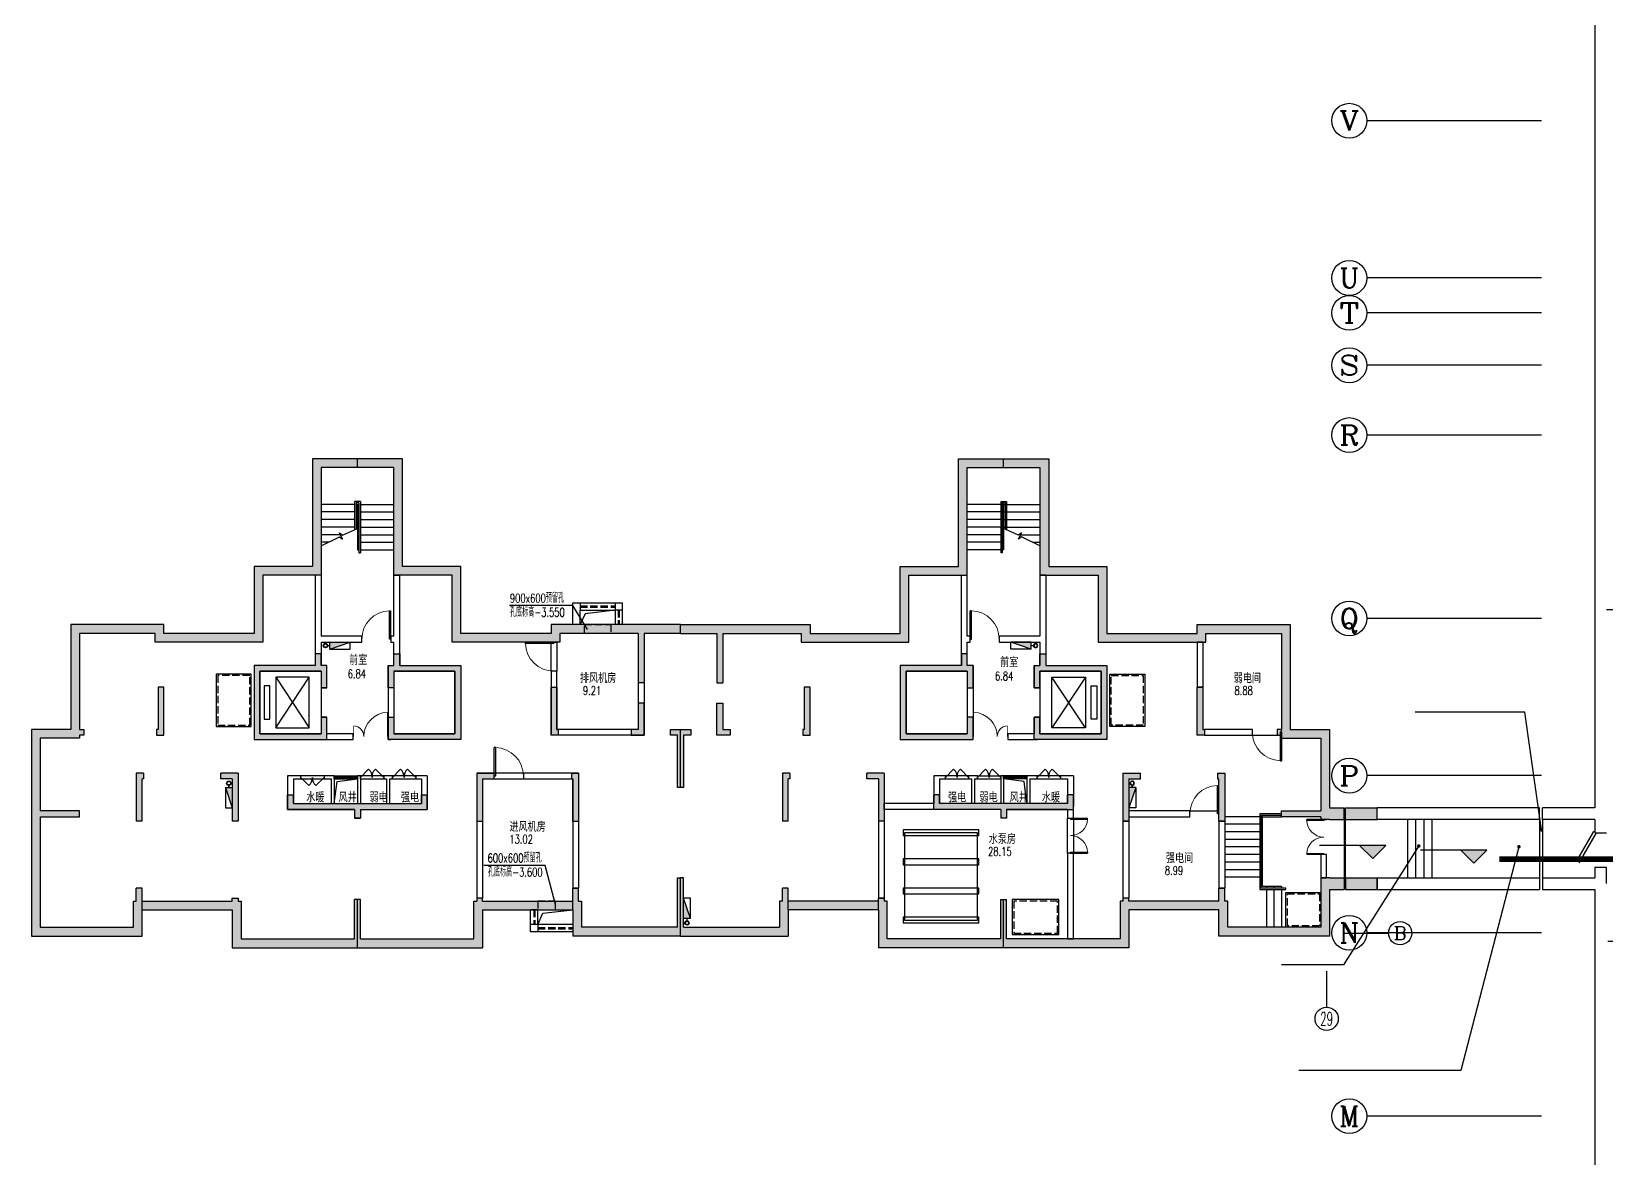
# Model space of a CAD drawing. Extents: x 791398 to 2325386, y -987887 to -518217.
# Drawn here: x 1386078 to 1440194, y -800403 to -761682 of the extents above; entities that cross this region are included whole.
import ezdxf
from ezdxf.enums import TextEntityAlignment as Align

# ---------------------------------------------------------------- set-up
doc = ezdxf.new("R2010")
doc.units = 0
doc.header["$LTSCALE"] = 1000
doc.header["$MEASUREMENT"] = 0
for name, pattern in [('BORDER', [1.75, 0.5, -0.25, 0.5, -0.25, 0, -0.25]), ('DASH', [0.35, 0.25, -0.1]), ('DASHEDX2', [1.5, 1, -0.5])]:
    doc.linetypes.add(name, pattern=pattern)
for name, color, linetype in [('AXIS', 3, 'Continuous'), ('AXIS_TEXT', 7, 'Continuous'), ('DIM_ELEV', 3, 'Continuous'), ('DIM_LEAD', 3, 'Continuous'), ('JPS-J', 6, 'Continuous'), ('JPS-X', 1, 'BORDER'), ('JPS-XHS', 7, 'Continuous'), ('LVTRY', 6, 'Continuous'), ('PUB_DIM', 3, 'Continuous'), ('solid', 253, 'Continuous'), ('SPACE', 7, 'Continuous'), ('STAIR', 9, 'Continuous'), ('STAIRS', 9, 'Continuous'), ('TEXT', 7, 'Continuous'), ('WALL', 8, 'Continuous'), ('wall-jg', 1, 'Continuous'), ('WINDOW', 8, 'Continuous')]:
    doc.layers.add(name, color=color, linetype=linetype)
doc.layers.add('RD-line', color=2, linetype='Continuous', lineweight=0)
doc.styles.add('_TCH_AXIS', font='COMPLEX', dxfattribs={"bigfont": 'GBCBIG'})
doc.styles.add('_TCH_SPACE', font='SIMPLEX', dxfattribs={"bigfont": 'GBCBIG'})
doc.styles.add('COMPLEX', font='COMPLEX')
doc.styles.add('TEXT', font='tjromans.shx', dxfattribs={"width": 0.8, "height": 400, "bigfont": 'tjhztxt.shx'})

# ---------------------------------------------------------------- blocks, each defined once
blk = doc.blocks.new('DXHS')
at = {"layer": 'JPS-XHS'}
blk.add_hatch(color=256, dxfattribs=at).paths.add_polyline_path([(-350, 240), (-350, 0), (350, 0)])
at = {"layer": 'JPS-XHS', "linetype": 'Continuous'}
for p, q in [((-350, 240), (-350, 0)), ((-350, 240), (350, 240)), ((-350, 0), (350, 0)), ((350, 240), (350, 0))]:
    blk.add_line(p, q, dxfattribs=at)
at = {"layer": 'JPS-XHS'}
blk.add_line((-350, 240), (350, 0), dxfattribs=at)
blk = doc.blocks.new('FF')
at = {"linetype": 'Continuous'}
for radius in [75, 60]:
    blk.add_circle((0, 0), radius, dxfattribs=at)
blk = doc.blocks.new('$DorLib2D$00000192')
at = {"color": 0}
blk.add_line((-0.5, 0.125), (0.366, 0.625), dxfattribs=at)
at = {"color": 0, "const_width": 0.0417}
blk.add_lwpolyline([(-0.542, 0.197), (0.324, 0.697)], dxfattribs=at)
blk = doc.blocks.new('_AXISO')
blk.add_circle((0, 0), 0.5)
at = {"layer": 'AXIS_TEXT', "style": 'COMPLEX', "width": 1.041667}
blk.add_attdef('A', text='', height=0.56, dxfattribs=at).set_placement((-0.25, -0.28), (0.25, -0.28), align=Align.FIT)
blk = doc.blocks.new('$DorLib2D$00000025')
at = {"const_width": 0.02}
for points in [[(0.481, -0.001), (0.481, 0.691)], [(-0.481, 0.001), (-0.481, 0.308)]]:
    blk.add_lwpolyline(points, dxfattribs=at)
at = {"lineweight": 13}
for centre, radius, start, end in [((0.505, -0.002), 0.699, 91.9397, 179.7238), ((-0.501, 0.003), 0.307, 359.7899, 85.7508)]:
    blk.add_arc(centre, radius, start, end, dxfattribs=at)
blk = doc.blocks.new('$DorLib2D$00000116')
at = {"color": 0}
for p, q in [((-0.5, 0), (-0.146, 0.354)), ((0.5, 0), (0.146, 0.354))]:
    blk.add_line(p, q, dxfattribs=at)
for centre, start, end in [((-0.5, 0), 0, 45), ((0.5, 0), 135, 180)]:
    blk.add_arc(centre, 0.5, start, end, dxfattribs=at)
blk = doc.blocks.new('$WINLIB2D$00000001')
for p, q in [((-0.5, 0.5), (0.5, 0.5)), ((-0.5, 0.5), (-0.5, -0.5)), ((0.5, 0.167), (-0.5, 0.167)), ((0.5, -0.5), (0.5, 0.5)), ((0.5, -0.167), (-0.5, -0.167)), ((-0.5, -0.5), (0.5, -0.5))]:
    blk.add_line(p, q)
blk = doc.blocks.new('$DorLib2D$00000001')
for p, q in [((0.45, 0.975), (0.5, 0.975)), ((0.45, 0), (0.45, 0.975)), ((0.5, 0), (0.5, 0.975)), ((0.5, 0), (0.45, 0))]:
    blk.add_line(p, q)
at = {"lineweight": 13}
blk.add_arc((0.475, 0), 0.975, 91.4693, 180, dxfattribs=at)
blk = doc.blocks.new('$DorLib2D$00000002')
for p, q in [((-0.5, 0), (-0.5, 0.4875)), ((-0.475, 0.4875), (-0.5, 0.4875)), ((-0.475, 0), (-0.475, 0.4875)), ((0.475, 0), (0.475, 0.4875)), ((0.475, 0.4875), (0.5, 0.4875)), ((0.5, 0), (0.5, 0.4875)), ((-0.5, 0), (-0.475, 0)), ((0.5, 0), (0.475, 0))]:
    blk.add_line(p, q)
at = {"lineweight": 13}
for centre, start, end in [((-0.4875, 0), 0, 88.53072), ((0.4875, 0), 91.46928, 180)]:
    blk.add_arc(centre, 0.4875, start, end, dxfattribs=at)

msp = doc.modelspace()

# ---------------------------------------------------------------- hatches: boundary and pattern name
at = {"layer": 'DIM_ELEV'}
for points in [[(1432160, -790094), (1432610, -789644), (1431710, -789644)], [(1435634, -790260), (1436084, -789810), (1435184, -789810)]]:
    msp.add_hatch(color=256, dxfattribs=at).paths.add_polyline_path(points)
at = {"layer": 'solid'}
for points in [[(1395728, -780060), (1393728, -780060), (1393728, -782360), (1390628, -782360), (1390628, -782060), (1387428, -782060), (1387428, -785660), (1386078, -785660), (1386078, -792760), (1389878, -792760), (1389878, -791860), (1389878, -791560), (1389878, -791110), (1389678, -791110), (1389678, -791560), (1389578, -791560), (1389578, -792460), (1386378, -792460), (1386378, -788660), (1387728, -788660), (1387728, -788460), (1386378, -788460), (1386378, -785960), (1387728, -785960), (1387728, -785860), (1387878, -785860), (1387878, -785660), (1387728, -785660), (1387728, -782360), (1390328, -782360), (1390328, -782660), (1394028, -782660), (1394028, -780360), (1396028, -780360), (1396028, -776660), (1397278, -776660), (1397278, -776360), (1395728, -776360)], [(1403928, -782060), (1403928, -782360), (1400828, -782360), (1400828, -780060), (1398828, -780060), (1398828, -776360), (1397278, -776360), (1397278, -776660), (1398528, -776660), (1398528, -780360), (1400528, -780360), (1400528, -782660), (1404228, -782660), (1404228, -782360), (1406928, -782360), (1406928, -784060), (1407128, -784060), (1407128, -782360), (1408378, -782360), (1408378, -782060)], [(1408378, -782060), (1412828, -782060), (1412828, -782360), (1415928, -782360), (1415928, -780060), (1417928, -780060), (1417928, -776360), (1419478, -776360), (1419478, -776660), (1418228, -776660), (1418228, -780360), (1416228, -780360), (1416228, -782660), (1412528, -782660), (1412528, -782360), (1409828, -782360), (1409828, -784060), (1409628, -784060), (1409628, -782360), (1408378, -782360)], [(1426128, -782060), (1426128, -782360), (1423028, -782360), (1423028, -780060), (1421028, -780060), (1421028, -776360), (1419478, -776360), (1419478, -776660), (1420728, -776660), (1420728, -780360), (1422728, -780360), (1422728, -782660), (1426428, -782660), (1426428, -782360), (1429028, -782360), (1429028, -785660), (1428878, -785660), (1428878, -785860), (1429028, -785860), (1429028, -785960), (1430378, -785960), (1430378, -788460), (1429028, -788460), (1429028, -788660), (1430378, -788660), (1430378, -788760), (1430678, -788760), (1431178, -788760), (1431178, -788360), (1430678, -788360), (1430678, -785660), (1429328, -785660), (1429328, -782060)], [(1396028, -784235), (1396228, -784235), (1396228, -783460), (1396028, -783460), (1396028, -783060), (1395828, -783060), (1395828, -783460), (1393728, -783460), (1393728, -786010), (1396228, -786010), (1396228, -785235), (1396028, -785235), (1396028, -785810), (1393928, -785810), (1393928, -783660), (1396028, -783660)], [(1398528, -784235), (1398328, -784235), (1398328, -783460), (1398528, -783460), (1398528, -783060), (1398728, -783060), (1398728, -783460), (1400828, -783460), (1400828, -786010), (1398328, -786010), (1398328, -785235), (1398528, -785235), (1398528, -785810), (1400628, -785810), (1400628, -783660), (1398528, -783660)], [(1418228, -784235), (1418428, -784235), (1418428, -783460), (1418228, -783460), (1418228, -783060), (1418028, -783060), (1418028, -783460), (1415928, -783460), (1415928, -786010), (1418428, -786010), (1418428, -785235), (1418228, -785235), (1418228, -785810), (1416128, -785810), (1416128, -783660), (1418228, -783660)], [(1420528, -784235), (1420528, -783460), (1420728, -783460), (1420728, -783060), (1420928, -783060), (1420928, -783460), (1423028, -783460), (1423028, -786010), (1420528, -786010), (1420528, -785235), (1420728, -785235), (1420728, -785810), (1422828, -785810), (1422828, -783660), (1420728, -783660), (1420728, -784235)], [(1390428, -785660), (1390378, -785660), (1390378, -785860), (1390628, -785860), (1390628, -784210), (1390428, -784210)], [(1403928, -785860), (1404178, -785860), (1404178, -785660), (1404128, -785660), (1404128, -784210), (1403928, -784210)], [(1412828, -784210), (1412628, -784210), (1412628, -785660), (1412578, -785660), (1412578, -785860), (1412828, -785860)], [(1426328, -785660), (1426328, -784210), (1426128, -784210), (1426128, -785860), (1426378, -785860), (1426378, -785660)], [(1406678, -785860), (1407128, -785860), (1407128, -784760), (1406928, -784760), (1406928, -785660), (1406678, -785660)], [(1410078, -785860), (1409628, -785860), (1409628, -784760), (1409828, -784760), (1409828, -785660), (1410078, -785660)], [(1408378, -785660), (1408028, -785660), (1408028, -785860), (1408278, -785860), (1408278, -787660), (1408378, -787660)], [(1408728, -785660), (1408378, -785660), (1408378, -787660), (1408478, -787660), (1408478, -785860), (1408728, -785860)], [(1389878, -787360), (1389928, -787360), (1389928, -787160), (1389678, -787160), (1389678, -788810), (1389878, -788810)], [(1392978, -787360), (1392978, -788810), (1393178, -788810), (1393178, -787160), (1392578, -787160), (1392578, -787360)], [(1401378, -788810), (1401578, -788810), (1401578, -787360), (1401978, -787360), (1401978, -787160), (1401378, -787160)], [(1404878, -787160), (1404628, -787160), (1404628, -787360), (1404678, -787360), (1404678, -788810), (1404878, -788810)], [(1411878, -788810), (1412078, -788810), (1412078, -787360), (1412128, -787360), (1412128, -787160), (1411878, -787160)], [(1415378, -787160), (1414778, -787160), (1414778, -787360), (1415178, -787360), (1415178, -788810), (1415378, -788810)], [(1423778, -787360), (1424178, -787360), (1424178, -787160), (1423578, -787160), (1423578, -788810), (1423778, -788810)], [(1426878, -788810), (1427078, -788810), (1427078, -787160), (1426828, -787160), (1426828, -787360), (1426878, -787360)], [(1395078, -788210), (1395078, -787910), (1394878, -787910), (1394878, -788410), (1397178, -788410), (1397178, -788710), (1397378, -788710), (1397378, -788410), (1399678, -788410), (1399678, -787910), (1399478, -787910), (1399478, -788210)], [(1417278, -788210), (1417278, -787910), (1417078, -787910), (1417078, -788410), (1419378, -788410), (1419378, -788710), (1419578, -788710), (1419578, -788410), (1421878, -788410), (1421878, -787910), (1421678, -787910), (1421678, -788210)], [(1431228, -788360), (1431228, -788760), (1432311, -788760), (1432311, -788360)], [(1408378, -790760), (1408278, -790760), (1408278, -792460), (1404978, -792460), (1404978, -791560), (1404878, -791560), (1404878, -791110), (1404678, -791110), (1404678, -791560), (1404678, -791860), (1404678, -792760), (1408378, -792760)], [(1408378, -790760), (1408478, -790760), (1408478, -792460), (1411778, -792460), (1411778, -791560), (1411878, -791560), (1411878, -791110), (1412078, -791110), (1412078, -791560), (1412078, -791860), (1412078, -792760), (1408378, -792760)], [(1430678, -791160), (1431178, -791160), (1431178, -790760), (1430678, -790760), (1430378, -790760), (1430378, -792460), (1427178, -792460), (1427178, -791560), (1427078, -791560), (1427078, -791110), (1426878, -791110), (1426878, -791560), (1423778, -791560), (1423778, -791460), (1423578, -791460), (1423578, -791560), (1423478, -791560), (1423478, -792860), (1419578, -792860), (1419578, -791510), (1419478, -791510), (1419478, -793160), (1423778, -793160), (1423778, -791860), (1426878, -791860), (1426878, -792760), (1430678, -792760)], [(1432311, -791160), (1432311, -790760), (1431228, -790760), (1431228, -791160)], [(1397278, -791510), (1397178, -791510), (1397178, -792860), (1393278, -792860), (1393278, -791560), (1393178, -791560), (1393178, -791460), (1392978, -791460), (1392978, -791560), (1389878, -791560), (1389878, -791860), (1392978, -791860), (1392978, -793160), (1397278, -793160)], [(1404678, -791560), (1401578, -791560), (1401578, -791460), (1401378, -791460), (1401378, -791560), (1401278, -791560), (1401278, -792860), (1397378, -792860), (1397378, -791510), (1397278, -791510), (1397278, -793160), (1401578, -793160), (1401578, -791860), (1404678, -791860)], [(1412078, -791560), (1412078, -791860), (1415178, -791860), (1415178, -791560)], [(1419478, -791510), (1419378, -791510), (1419378, -792860), (1415478, -792860), (1415478, -791560), (1415378, -791560), (1415378, -791460), (1415178, -791460), (1415178, -791560), (1415178, -791860), (1415178, -793160), (1419478, -793160)]]:
    msp.add_hatch(color=256, dxfattribs=at).paths.add_polyline_path(points)

# ---------------------------------------------------------------- linework, layer by layer
for p, q in [((1437894, -788760), (1437894, -790760)), ((1437894, -788760), (1437894, -790760)), ((1437994, -788760), (1437994, -790760)), ((1437994, -788760), (1437994, -790760))]:
    msp.add_line(p, q)
at = {"layer": 'AXIS'}
for p, q in [((1437955, -764749), (1431955, -764749)), ((1437955, -770149), (1431955, -770149)), ((1437955, -771349), (1431955, -771349)), ((1437955, -773149), (1431955, -773149)), ((1437955, -775549), (1431955, -775549)), ((1437955, -781849), (1431955, -781849)), ((1437955, -787249), (1431955, -787249)), ((1431154, -792660), (1432702, -792660)), ((1437955, -792649), (1431955, -792649)), ((1430578, -793969), (1430578, -795202)), ((1437955, -798949), (1431955, -798949))]:
    msp.add_line(p, q, dxfattribs=at)
for centre in [(1433102, -792660), (1430578, -795602)]:
    msp.add_circle(centre, 400, dxfattribs=at)
at = {"layer": 'DIM_ELEV'}
for p, q in [((1432610, -789644), (1430332, -789644)), ((1432160, -790094), (1431710, -789644)), ((1432160, -790094), (1432610, -789644)), ((1436084, -789810), (1433806, -789810)), ((1435634, -790260), (1435184, -789810)), ((1435634, -790260), (1436084, -789810))]:
    msp.add_line(p, q, dxfattribs=at)
at = {"layer": 'DIM_LEAD'}
for p, q in [((1437389, -785069), (1433621, -785069)), ((1437961, -789111), (1437389, -785069)), ((1433744, -789665), (1431161, -793753)), ((1437183, -789693), (1435193, -797383)), ((1431161, -793753), (1429032, -793753)), ((1435193, -797383), (1429622, -797383))]:
    msp.add_line(p, q, dxfattribs=at)
at = {"layer": 'DIM_LEAD', "const_width": 60}
for points in [[(1437965, -789141, 1), (1437956, -789082, 1)], [(1433760, -789640, 1), (1433728, -789691, 1)], [(1437191, -789664, 1), (1437176, -789722, 1)]]:
    msp.add_lwpolyline(points, format="xyb", close=True, dxfattribs=at)
at = {"layer": 'JPS-J'}
for points in [[(1416028, -789110), (1416028, -789310), (1418628, -789310), (1418628, -789110)], [(1418578, -789210), (1416078, -789210), (1416078, -792210), (1418578, -792210)], [(1416028, -790110), (1416028, -790310), (1418628, -790310), (1418628, -790110)], [(1416028, -791110), (1416028, -791310), (1418628, -791310), (1418628, -791110)], [(1416028, -792110), (1416028, -792310), (1418628, -792310), (1418628, -792110)]]:
    msp.add_lwpolyline(points, close=True, dxfattribs=at)
at = {"layer": 'JPS-X', "const_width": 50}
for points in [[(1396253, -782780), (1396328, -782780)], [(1420503, -782780), (1420428, -782780)], [(1392858, -787585), (1392858, -787660)], [(1423898, -787585), (1423898, -787660)], [(1408598, -792235), (1408598, -792160)]]:
    msp.add_lwpolyline(points, dxfattribs=at)
at = {"layer": 'LVTRY'}
for points in [[(1396478, -788210), (1396576, -787454), (1397278, -787360)], [(1420278, -788210), (1420180, -787454), (1419478, -787360)]]:
    msp.add_lwpolyline(points, dxfattribs=at)
at = {"layer": 'PUB_DIM'}
for points in [[(1405178, -782226), (1404676, -781406), (1402500, -781406)], [(1404078, -791676), (1403722, -790331), (1401616, -790331)]]:
    msp.add_lwpolyline(points, dxfattribs=at)
at = {"layer": 'RD-line', "linetype": 'DASHEDX2', "const_width": 200}
msp.add_lwpolyline([(1443461, -790118), (1436515, -790118)], dxfattribs=at)
at = {"layer": 'solid'}
for p, q in [((1397278, -776660), (1397278, -776360)), ((1419478, -776660), (1419478, -776360)), ((1408378, -782360), (1408378, -782060)), ((1408378, -782360), (1408378, -782060)), ((1408378, -787660), (1408378, -785660)), ((1432311, -788760), (1432311, -788360)), ((1408378, -792760), (1408378, -790760)), ((1408378, -792760), (1408378, -790760)), ((1432311, -791160), (1432311, -790760)), ((1389878, -791860), (1389878, -791560)), ((1397278, -793160), (1397278, -791510)), ((1404678, -791860), (1404678, -791560)), ((1412078, -791860), (1412078, -791560)), ((1415178, -791860), (1415178, -791560)), ((1419478, -793160), (1419478, -791510))]:
    msp.add_line(p, q, dxfattribs=at)
at = {"layer": 'STAIR'}
for p, q in [((1397178, -777930), (1396028, -777930)), ((1397378, -777830), (1397178, -777830)), ((1397178, -777830), (1397178, -778808)), ((1397328, -777880), (1397228, -777880)), ((1397228, -777880), (1397228, -778785)), ((1397278, -777930), (1397228, -777930)), ((1397278, -777930), (1397278, -779490)), ((1397278, -777930), (1397328, -777930)), ((1397278, -777930), (1397278, -778763)), ((1397328, -777880), (1397328, -779590)), ((1397378, -777830), (1397378, -779590)), ((1397378, -777930), (1398528, -777930)), ((1419378, -777930), (1418228, -777930)), ((1419378, -777830), (1419578, -777830)), ((1419378, -777830), (1419378, -779590)), ((1419428, -777880), (1419428, -779590)), ((1419428, -777880), (1419528, -777880)), ((1419478, -777930), (1419428, -777930)), ((1419478, -777930), (1419478, -778763)), ((1419478, -777930), (1419528, -777930)), ((1419478, -777930), (1419478, -779490)), ((1419528, -777880), (1419528, -778785)), ((1419578, -777830), (1419578, -778808)), ((1419578, -777930), (1420728, -777930)), ((1397178, -778190), (1396028, -778190)), ((1397178, -778450), (1396028, -778450)), ((1397178, -778710), (1396028, -778710)), ((1397278, -778190), (1397228, -778190)), ((1397278, -778450), (1397228, -778450)), ((1397278, -778710), (1397228, -778710)), ((1397278, -778190), (1397328, -778190)), ((1397278, -778450), (1397328, -778450)), ((1397278, -778710), (1397328, -778710)), ((1397378, -778190), (1398528, -778190)), ((1397378, -778450), (1398528, -778450)), ((1397378, -778710), (1398528, -778710)), ((1419378, -778190), (1418228, -778190)), ((1419378, -778450), (1418228, -778450)), ((1419378, -778710), (1418228, -778710)), ((1419478, -778190), (1419428, -778190)), ((1419478, -778450), (1419428, -778450)), ((1419478, -778710), (1419428, -778710)), ((1419478, -778190), (1419528, -778190)), ((1419478, -778450), (1419528, -778450)), ((1419478, -778710), (1419528, -778710)), ((1419578, -778190), (1420728, -778190)), ((1419578, -778450), (1420728, -778450)), ((1419578, -778710), (1420728, -778710)), ((1396691, -778970), (1396028, -778970)), ((1396028, -779356), (1396659, -779041)), ((1396281, -779230), (1396028, -779230)), ((1396659, -779041), (1396766, -779122)), ((1396766, -779122), (1396660, -778907)), ((1396660, -778907), (1396767, -778988)), ((1396767, -778988), (1397278, -778763)), ((1397278, -778970), (1397328, -778970)), ((1397278, -779230), (1397328, -779230)), ((1397378, -778970), (1398528, -778970)), ((1397378, -779230), (1398528, -779230)), ((1419378, -778970), (1418228, -778970)), ((1419378, -779230), (1418228, -779230)), ((1419478, -778970), (1419428, -778970)), ((1419478, -779230), (1419428, -779230)), ((1419988, -778988), (1419478, -778763)), ((1420095, -778907), (1419988, -778988)), ((1419989, -779122), (1420095, -778907)), ((1420096, -779041), (1419989, -779122)), ((1420064, -778970), (1420728, -778970)), ((1420728, -779356), (1420096, -779041)), ((1420474, -779230), (1420728, -779230)), ((1397278, -779490), (1397328, -779490)), ((1397328, -779590), (1397378, -779590)), ((1397378, -779490), (1398528, -779490)), ((1419378, -779490), (1418228, -779490)), ((1419428, -779590), (1419378, -779590)), ((1419478, -779490), (1419428, -779490)), ((1403928, -783660), (1403928, -782660)), ((1404128, -782660), (1404128, -783660)), ((1394468, -783860), (1395618, -785610)), ((1394468, -785610), (1395618, -783860)), ((1422287, -783860), (1421137, -785610)), ((1422287, -785610), (1421137, -783860)), ((1396028, -784235), (1396028, -785235)), ((1420728, -784235), (1420728, -785235)), ((1428028, -785860), (1429028, -785860)), ((1396128, -787260), (1395328, -787260)), ((1395328, -787360), (1396128, -787360)), ((1398178, -787260), (1397378, -787260)), ((1397378, -787360), (1398178, -787360)), ((1399278, -787260), (1398478, -787260)), ((1398478, -787360), (1399278, -787360)), ((1402978, -787160), (1401978, -787160)), ((1401978, -787360), (1402978, -787360)), ((1418278, -787260), (1417478, -787260)), ((1417478, -787360), (1418278, -787360)), ((1418578, -787260), (1419378, -787260)), ((1418578, -787360), (1419378, -787360)), ((1421428, -787260), (1420628, -787260)), ((1420628, -787360), (1421428, -787360)), ((1425878, -788460), (1426878, -788460)), ((1421678, -789910), (1421678, -788710)), ((1421878, -788710), (1421878, -789910)), ((1428278, -788660), (1427078, -788660)), ((1428278, -788920), (1427078, -788920)), ((1428378, -788660), (1428328, -788660)), ((1428378, -788920), (1428328, -788920)), ((1431178, -788760), (1431178, -790760)), ((1431228, -790760), (1431228, -788760)), ((1428278, -789180), (1427078, -789180)), ((1428278, -789440), (1427078, -789440)), ((1428378, -789180), (1428328, -789180)), ((1428378, -789440), (1428328, -789440)), ((1428278, -789700), (1427078, -789700)), ((1428278, -789960), (1427078, -789960)), ((1428378, -789700), (1428328, -789700)), ((1428378, -789960), (1428328, -789960)), ((1428278, -790220), (1427078, -790220)), ((1428278, -790480), (1427078, -790480)), ((1428378, -790220), (1428328, -790220)), ((1428378, -790480), (1428328, -790480)), ((1428278, -790740), (1427078, -790740)), ((1428378, -790740), (1428328, -790740)), ((1428508, -791060), (1428508, -791110)), ((1428508, -791160), (1428508, -792460)), ((1428768, -791060), (1428768, -791110)), ((1428768, -791160), (1428768, -792460)), ((1429028, -791060), (1429028, -791110)), ((1429028, -791160), (1429028, -792460))]:
    msp.add_line(p, q, dxfattribs=at)
for points in [[(1406128, -781560), (1405107, -781691), (1404928, -782060)], [(1429028, -788560), (1428278, -788560), (1428278, -791160), (1429178, -791160), (1429178, -791110), (1428328, -791110), (1428328, -788610), (1429028, -788610)], [(1429028, -791060), (1428378, -791060), (1428378, -788660), (1429028, -788660)], [(1403478, -792360), (1403642, -791970), (1404678, -791860)]]:
    msp.add_lwpolyline(points, dxfattribs=at)
at = {"layer": 'STAIR', "linetype": 'DASH'}
for points in [[(1405078, -782060), (1405978, -782060), (1405978, -782360), (1405078, -782360)], [(1392478, -785510), (1393578, -785510), (1393578, -783810), (1392478, -783810)], [(1424278, -785510), (1423178, -785510), (1423178, -783810), (1424278, -783810)], [(1404078, -791560), (1403478, -791560), (1403478, -791860), (1404078, -791860)], [(1419828, -791560), (1419828, -792660), (1421328, -792660), (1421328, -791560)], [(1430328, -791310), (1430328, -792410), (1429228, -792410), (1429228, -791310)]]:
    msp.add_lwpolyline(points, close=True, dxfattribs=at)
at = {"layer": 'STAIR'}
for points in [[(1392428, -785560), (1393628, -785560), (1393628, -783760), (1392428, -783760)], [(1395618, -785610), (1395618, -783860), (1394468, -783860), (1394468, -785610)], [(1421137, -785610), (1421137, -783860), (1422287, -783860), (1422287, -785610)], [(1424328, -785560), (1423128, -785560), (1423128, -783760), (1424328, -783760)], [(1394268, -785310), (1394268, -784160), (1394068, -784160), (1394068, -785310)], [(1422487, -785310), (1422487, -784160), (1422687, -784160), (1422687, -785310)], [(1419778, -791510), (1419778, -792710), (1421378, -792710), (1421378, -791510)], [(1430378, -791260), (1430378, -792460), (1429178, -792460), (1429178, -791260)]]:
    msp.add_lwpolyline(points, close=True, dxfattribs=at)
at = {"layer": 'STAIRS'}
for p, q in [((1433354, -788760), (1433354, -790760)), ((1433634, -788760), (1433634, -790760)), ((1433914, -788760), (1433914, -790760)), ((1434194, -788760), (1434194, -790760))]:
    msp.add_line(p, q, dxfattribs=at)
at = {"layer": 'STAIRS', "linetype": 'DASH'}
msp.add_line((1491594, -792949), (1440194, -792949), dxfattribs=at)
at = {"layer": 'STAIRS'}
msp.add_lwpolyline([(1491594, -781549), (1440194, -781549)], dxfattribs=at)
at = {"layer": 'WALL'}
for p, q in [((1439794, -738449), (1439794, -788360)), ((1395828, -780360), (1395828, -782560)), ((1396028, -780360), (1395828, -780360)), ((1396028, -780360), (1396028, -782460)), ((1398528, -782460), (1398528, -780360)), ((1398528, -780360), (1398728, -780360)), ((1398728, -782560), (1398728, -780360)), ((1418028, -782560), (1418028, -780360)), ((1418028, -780360), (1418228, -780360)), ((1418228, -782460), (1418228, -780360)), ((1420728, -780360), (1420728, -782460)), ((1420928, -780360), (1420728, -780360)), ((1420928, -780360), (1420928, -782560)), ((1397428, -782460), (1396028, -782460)), ((1397428, -782660), (1397428, -782460)), ((1398528, -782460), (1398428, -782460)), ((1398428, -782460), (1398428, -782660)), ((1418328, -782460), (1418228, -782460)), ((1418328, -782660), (1418328, -782460)), ((1420728, -782460), (1419328, -782460)), ((1419328, -782460), (1419328, -782660)), ((1395828, -782560), (1395828, -783460)), ((1396028, -782660), (1397428, -782660)), ((1396028, -782660), (1396028, -783460)), ((1398428, -782660), (1398528, -782660)), ((1398528, -783460), (1398528, -782660)), ((1398728, -783460), (1398728, -782560)), ((1403928, -782660), (1404128, -782660)), ((1418028, -783460), (1418028, -782560)), ((1418228, -783460), (1418228, -782660)), ((1418228, -782660), (1418328, -782660)), ((1419328, -782660), (1420728, -782660)), ((1420728, -782660), (1420728, -783460)), ((1420928, -782560), (1420928, -783460)), ((1426128, -782660), (1426128, -784210)), ((1426328, -782660), (1426128, -782660)), ((1426328, -782660), (1426328, -784210)), ((1393728, -783460), (1393728, -786010)), ((1395828, -783460), (1393728, -783460)), ((1396228, -783460), (1396028, -783460)), ((1396228, -784235), (1396228, -783460)), ((1398328, -783460), (1398328, -785810)), ((1398328, -783460), (1398528, -783460)), ((1398728, -783460), (1400828, -783460)), ((1400828, -783460), (1400828, -786010)), ((1415928, -783460), (1415928, -786010)), ((1418028, -783460), (1415928, -783460)), ((1418428, -783460), (1418228, -783460)), ((1418428, -783460), (1418428, -785810)), ((1420528, -783460), (1420728, -783460)), ((1420528, -783460), (1420528, -784235)), ((1420928, -783460), (1423028, -783460)), ((1423028, -783460), (1423028, -786010)), ((1393928, -783660), (1393928, -785810)), ((1395928, -783660), (1393928, -783660)), ((1396028, -783660), (1395928, -783660)), ((1396028, -783660), (1396028, -784235)), ((1398528, -783660), (1398528, -785810)), ((1398528, -783660), (1398628, -783660)), ((1398628, -783660), (1400628, -783660)), ((1400628, -783660), (1400628, -785810)), ((1404128, -783660), (1403928, -783660)), ((1403928, -783660), (1403928, -785860)), ((1404128, -785660), (1404128, -783660)), ((1406928, -784060), (1406928, -785660)), ((1407128, -784060), (1406928, -784060)), ((1407128, -784060), (1407128, -785860)), ((1416128, -783660), (1416128, -785810)), ((1418128, -783660), (1416128, -783660)), ((1418228, -783660), (1418128, -783660)), ((1418228, -783660), (1418228, -785810)), ((1420728, -783660), (1420828, -783660)), ((1420728, -784235), (1420728, -783660)), ((1420828, -783660), (1422828, -783660)), ((1422828, -783660), (1422828, -785810)), ((1396028, -784235), (1396228, -784235)), ((1420528, -784235), (1420728, -784235)), ((1426328, -784210), (1426128, -784210)), ((1396228, -785235), (1396028, -785235)), ((1396028, -785235), (1396028, -785810)), ((1396228, -785810), (1396228, -785235)), ((1406928, -785660), (1404128, -785660)), ((1420728, -785235), (1420528, -785235)), ((1420528, -785235), (1420528, -785810)), ((1420728, -785810), (1420728, -785235)), ((1428028, -785660), (1426378, -785660)), ((1426378, -785660), (1426378, -785860)), ((1428028, -785860), (1428028, -785660)), ((1429028, -785860), (1429028, -785660)), ((1393728, -786010), (1396136, -786010)), ((1393928, -785810), (1396028, -785810)), ((1396128, -786010), (1397128, -786010)), ((1397128, -785810), (1396228, -785810)), ((1397128, -786010), (1397128, -785810)), ((1398328, -785810), (1398328, -786010)), ((1398328, -786010), (1398428, -786010)), ((1400828, -786010), (1398420, -786010)), ((1400628, -785810), (1398528, -785810)), ((1407128, -785860), (1403928, -785860)), ((1415928, -786010), (1418336, -786010)), ((1416128, -785810), (1418228, -785810)), ((1418328, -786010), (1418428, -786010)), ((1418428, -786010), (1418428, -785810)), ((1420528, -785810), (1419628, -785810)), ((1419628, -785810), (1419628, -786010)), ((1419628, -786010), (1420628, -786010)), ((1423028, -786010), (1420620, -786010)), ((1422828, -785810), (1420728, -785810)), ((1426378, -785860), (1428028, -785860)), ((1394878, -787260), (1394878, -788410)), ((1395328, -787260), (1394878, -787260)), ((1395078, -787360), (1395078, -788210)), ((1395078, -787360), (1395328, -787360)), ((1395328, -787360), (1395328, -787260)), ((1396478, -787260), (1396128, -787260)), ((1396128, -787260), (1396128, -787360)), ((1396128, -787360), (1396378, -787360)), ((1396378, -787360), (1396378, -788210)), ((1396478, -787360), (1396478, -787260)), ((1396478, -787360), (1396478, -788210)), ((1397378, -787260), (1397278, -787260)), ((1397278, -787260), (1397278, -787360)), ((1397278, -787360), (1397278, -788210)), ((1397378, -787360), (1397378, -787260)), ((1397378, -787360), (1397378, -788210)), ((1398378, -787260), (1398178, -787260)), ((1398178, -787260), (1398178, -787360)), ((1398178, -787360), (1398278, -787360)), ((1398278, -787360), (1398278, -788210)), ((1398478, -787260), (1398378, -787260)), ((1398378, -787360), (1398378, -788210)), ((1398378, -787360), (1398478, -787360)), ((1398478, -787360), (1398478, -787260)), ((1399678, -787260), (1399278, -787260)), ((1399278, -787260), (1399278, -787360)), ((1399278, -787360), (1399478, -787360)), ((1399478, -787360), (1399478, -788210)), ((1399678, -787260), (1399678, -788410)), ((1401978, -787160), (1401378, -787160)), ((1401378, -787160), (1401378, -791460)), ((1401578, -787360), (1401978, -787360)), ((1401578, -787360), (1401578, -791460)), ((1401978, -787360), (1401978, -787160)), ((1404878, -787160), (1402978, -787160)), ((1402978, -787160), (1402978, -787360)), ((1402978, -787360), (1404678, -787360)), ((1404678, -787360), (1404678, -791110)), ((1404878, -787160), (1404878, -791110)), ((1417478, -787260), (1417078, -787260)), ((1417078, -787260), (1417078, -788210)), ((1417278, -787360), (1417478, -787360)), ((1417278, -787360), (1417278, -788210)), ((1417478, -787360), (1417478, -787260)), ((1418378, -787260), (1418278, -787260)), ((1418278, -787260), (1418278, -787360)), ((1418278, -787360), (1418378, -787360)), ((1418578, -787260), (1418378, -787260)), ((1418378, -787360), (1418378, -788210)), ((1418478, -787360), (1418478, -788210)), ((1418478, -787360), (1418578, -787360)), ((1418578, -787360), (1418578, -787260)), ((1419478, -787260), (1419378, -787260)), ((1419378, -787260), (1419378, -787360)), ((1419378, -787360), (1419378, -788210)), ((1419478, -787360), (1419478, -787260)), ((1419478, -787360), (1419478, -788210)), ((1420628, -787260), (1420278, -787260)), ((1420278, -787260), (1420278, -787360)), ((1420278, -787360), (1420278, -788210)), ((1420378, -787360), (1420628, -787360)), ((1420378, -787360), (1420378, -788210)), ((1420628, -787360), (1420628, -787260)), ((1421878, -787260), (1421428, -787260)), ((1421428, -787260), (1421428, -787360)), ((1421428, -787360), (1421678, -787360)), ((1421678, -787360), (1421678, -788210)), ((1421878, -787260), (1421878, -788310)), ((1394878, -788410), (1396478, -788410)), ((1395078, -788210), (1396378, -788210)), ((1396478, -788210), (1397278, -788210)), ((1396478, -788410), (1397178, -788410)), ((1397178, -788410), (1397178, -788710)), ((1397278, -788210), (1397278, -788210)), ((1397378, -788210), (1398278, -788210)), ((1397378, -788410), (1398378, -788410)), ((1397378, -788410), (1397378, -788710)), ((1397378, -788410), (1397378, -788410)), ((1398378, -788210), (1399478, -788210)), ((1398378, -788410), (1399678, -788410)), ((1417078, -788210), (1415378, -788210)), ((1415378, -788410), (1415378, -788210)), ((1417178, -788410), (1415378, -788410)), ((1418378, -788410), (1417178, -788410)), ((1418378, -788210), (1417278, -788210)), ((1419378, -788410), (1418378, -788410)), ((1419378, -788210), (1418478, -788210)), ((1419378, -788410), (1419378, -788710)), ((1419378, -788410), (1419378, -788410)), ((1420278, -788210), (1419478, -788210)), ((1419478, -788210), (1419478, -788210)), ((1420278, -788410), (1419578, -788410)), ((1419578, -788410), (1419578, -788710)), ((1421678, -788410), (1420278, -788410)), ((1421678, -788210), (1420378, -788210)), ((1421678, -788410), (1421678, -788710)), ((1421878, -788710), (1421878, -788310)), ((1425878, -788460), (1423778, -788460)), ((1423778, -788460), (1423778, -788660)), ((1425878, -788660), (1425878, -788460)), ((1426878, -788660), (1426878, -788460)), ((1437894, -788360), (1432311, -788360)), ((1432311, -788760), (1432311, -788360)), ((1437894, -788760), (1437894, -788360)), ((1439794, -788360), (1437994, -788360)), ((1437994, -788760), (1437994, -788360)), ((1397378, -788710), (1397178, -788710)), ((1415178, -788810), (1415178, -791460)), ((1415378, -788810), (1415178, -788810)), ((1415378, -788810), (1415378, -791460)), ((1419578, -788710), (1419378, -788710)), ((1421678, -788710), (1421878, -788710)), ((1423578, -788810), (1423578, -791460)), ((1423778, -788810), (1423578, -788810)), ((1423778, -788660), (1425878, -788660)), ((1423778, -788810), (1423778, -791460)), ((1426878, -788810), (1426878, -791110)), ((1427078, -788810), (1426878, -788810)), ((1427078, -788810), (1427078, -791110)), ((1430378, -788760), (1430578, -788760)), ((1437894, -788760), (1432311, -788760)), ((1439794, -788760), (1437994, -788760)), ((1439794, -788760), (1439794, -789210)), ((1439794, -789210), (1440194, -789210)), ((1421878, -789910), (1421678, -789910)), ((1421678, -789910), (1421678, -792860)), ((1421878, -792860), (1421878, -789910)), ((1430578, -789960), (1430378, -789960)), ((1430378, -789960), (1430378, -790760)), ((1430578, -790760), (1430578, -789960)), ((1440194, -790410), (1439794, -790410)), ((1439794, -790410), (1439794, -790760)), ((1440194, -790960), (1440194, -790410)), ((1404878, -791110), (1404678, -791110)), ((1427078, -791110), (1426878, -791110)), ((1430378, -790760), (1430578, -790760)), ((1432311, -790760), (1437894, -790760)), ((1432311, -790760), (1432311, -791160)), ((1432311, -791160), (1437894, -791160)), ((1437894, -790760), (1437894, -791160)), ((1437994, -790760), (1439794, -790760)), ((1437994, -790760), (1437994, -791160)), ((1437994, -791160), (1439794, -791160)), ((1439794, -791160), (1439794, -804349)), ((1401578, -791460), (1401378, -791460)), ((1415378, -791460), (1415178, -791460)), ((1423778, -791460), (1423578, -791460)), ((1421678, -792860), (1421878, -792860))]:
    msp.add_line(p, q, dxfattribs=at)
for points in [[(1404678, -782060), (1404678, -781310), (1406378, -781310), (1406378, -782060)], [(1404678, -792610), (1403228, -792610), (1403228, -791860)]]:
    msp.add_lwpolyline(points, dxfattribs=at)
for points in [[(1406128, -782060), (1404928, -782060), (1404928, -781560), (1406128, -781560)], [(1403478, -791860), (1404678, -791860), (1404678, -792360), (1403478, -792360)]]:
    msp.add_lwpolyline(points, close=True, dxfattribs=at)
at = {"layer": 'wall-jg'}
for p, q in [((1398828, -776360), (1395728, -776360)), ((1395728, -776360), (1395728, -780060)), ((1398828, -780060), (1398828, -776360)), ((1417928, -780060), (1417928, -776360)), ((1417928, -776360), (1421028, -776360)), ((1421028, -776360), (1421028, -780060)), ((1396028, -776660), (1396028, -780360)), ((1398528, -776660), (1396028, -776660)), ((1398528, -780360), (1398528, -776660)), ((1418228, -780360), (1418228, -776660)), ((1418228, -776660), (1420728, -776660)), ((1420728, -776660), (1420728, -780360)), ((1393728, -780060), (1393728, -782360)), ((1395728, -780060), (1393728, -780060)), ((1400828, -780060), (1398828, -780060)), ((1400828, -782360), (1400828, -780060)), ((1415928, -780060), (1417928, -780060)), ((1415928, -782360), (1415928, -780060)), ((1421028, -780060), (1423028, -780060)), ((1423028, -780060), (1423028, -782360)), ((1394028, -780360), (1394028, -782660)), ((1396028, -780360), (1394028, -780360)), ((1400528, -780360), (1398528, -780360)), ((1400528, -782660), (1400528, -780360)), ((1416228, -782660), (1416228, -780360)), ((1416228, -780360), (1418228, -780360)), ((1420728, -780360), (1422728, -780360)), ((1422728, -780360), (1422728, -782660)), ((1387428, -782060), (1387428, -785660)), ((1390628, -782060), (1387428, -782060)), ((1387728, -782360), (1387728, -785660)), ((1390328, -782360), (1387728, -782360)), ((1390328, -782660), (1390328, -782360)), ((1390628, -782360), (1390628, -782060)), ((1393728, -782360), (1390628, -782360)), ((1403928, -782360), (1400828, -782360)), ((1408378, -782060), (1403928, -782060)), ((1403928, -782060), (1403928, -782360)), ((1404228, -782360), (1404228, -782660)), ((1406928, -782360), (1404228, -782360)), ((1406928, -782360), (1406928, -784060)), ((1407128, -782360), (1407128, -784060)), ((1408378, -782360), (1407128, -782360)), ((1408378, -782060), (1412828, -782060)), ((1408378, -782360), (1409628, -782360)), ((1409628, -782360), (1409628, -784060)), ((1409828, -782360), (1412528, -782360)), ((1409828, -782360), (1409828, -784060)), ((1412528, -782360), (1412528, -782660)), ((1412828, -782060), (1412828, -782360)), ((1412828, -782360), (1415928, -782360)), ((1423028, -782360), (1426128, -782360)), ((1426128, -782060), (1429328, -782060)), ((1426128, -782360), (1426128, -782060)), ((1426428, -782660), (1426428, -782360)), ((1426428, -782360), (1429028, -782360)), ((1429028, -782360), (1429028, -785660)), ((1429328, -782060), (1429328, -785660)), ((1394028, -782660), (1390328, -782660)), ((1404228, -782660), (1400528, -782660)), ((1412528, -782660), (1416228, -782660)), ((1422728, -782660), (1426428, -782660)), ((1407128, -784060), (1406928, -784060)), ((1409628, -784060), (1409828, -784060)), ((1390628, -784210), (1390428, -784210)), ((1390428, -784210), (1390428, -785660)), ((1390628, -785860), (1390628, -784210)), ((1403928, -785860), (1403928, -784210)), ((1403928, -784210), (1404128, -784210)), ((1404128, -784210), (1404128, -785660)), ((1412628, -784210), (1412628, -785660)), ((1412828, -784210), (1412628, -784210)), ((1412828, -785860), (1412828, -784210)), ((1426128, -784210), (1426328, -784210)), ((1426128, -785860), (1426128, -784210)), ((1426328, -784210), (1426328, -785660)), ((1387428, -785660), (1386078, -785660)), ((1386078, -785660), (1386078, -792760)), ((1390378, -785660), (1390378, -785860)), ((1390428, -785660), (1390378, -785660)), ((1404128, -785660), (1404178, -785660)), ((1404178, -785660), (1404178, -785860)), ((1412628, -785660), (1412578, -785660)), ((1412578, -785660), (1412578, -785860)), ((1426328, -785660), (1426378, -785660)), ((1426378, -785660), (1426378, -785860)), ((1429328, -785660), (1430678, -785660)), ((1430678, -785660), (1430678, -788360)), ((1387728, -785960), (1386378, -785960)), ((1386378, -785960), (1386378, -788460)), ((1387728, -785860), (1387728, -785960)), ((1390378, -785860), (1390628, -785860)), ((1404178, -785860), (1403928, -785860)), ((1412578, -785860), (1412828, -785860)), ((1426378, -785860), (1426128, -785860)), ((1429028, -785860), (1429028, -785960)), ((1429028, -785960), (1430378, -785960)), ((1430378, -785960), (1430378, -788460)), ((1389928, -787160), (1389678, -787160)), ((1389678, -787160), (1389678, -788810)), ((1389878, -788810), (1389878, -787360)), ((1389928, -787360), (1389878, -787360)), ((1389928, -787160), (1389928, -787360)), ((1393178, -787160), (1392578, -787160)), ((1392578, -787360), (1392578, -787160)), ((1392978, -787360), (1392578, -787360)), ((1392978, -787360), (1392978, -788810)), ((1393178, -787160), (1393178, -788810)), ((1401378, -787160), (1401978, -787160)), ((1401378, -787160), (1401378, -788810)), ((1401578, -787360), (1401578, -788810)), ((1401578, -787360), (1401978, -787360)), ((1401978, -787360), (1401978, -787160)), ((1404628, -787160), (1404878, -787160)), ((1404628, -787160), (1404628, -787360)), ((1404628, -787360), (1404678, -787360)), ((1404678, -788810), (1404678, -787360)), ((1404878, -787160), (1404878, -788810)), ((1411878, -787160), (1411878, -788810)), ((1412128, -787160), (1411878, -787160)), ((1412128, -787360), (1412078, -787360)), ((1412078, -788810), (1412078, -787360)), ((1412128, -787160), (1412128, -787360)), ((1414778, -787360), (1414778, -787160)), ((1415378, -787160), (1414778, -787160)), ((1415178, -787360), (1414778, -787360)), ((1415178, -787360), (1415178, -788810)), ((1415378, -787160), (1415378, -788810)), ((1423578, -787160), (1423578, -788810)), ((1423578, -787160), (1424178, -787160)), ((1423778, -787360), (1424178, -787360)), ((1423778, -787360), (1423778, -788810)), ((1424178, -787360), (1424178, -787160)), ((1426828, -787160), (1426828, -787360)), ((1426828, -787160), (1427078, -787160)), ((1426828, -787360), (1426878, -787360)), ((1426878, -788810), (1426878, -787360)), ((1427078, -787160), (1427078, -788810)), ((1394878, -787910), (1395078, -787910)), ((1394878, -788410), (1394878, -787910)), ((1395078, -788210), (1395078, -787910)), ((1399478, -787910), (1399678, -787910)), ((1399478, -788210), (1399478, -787910)), ((1399678, -788410), (1399678, -787910)), ((1417278, -787910), (1417078, -787910)), ((1417078, -788410), (1417078, -787910)), ((1417278, -788210), (1417278, -787910)), ((1421678, -788210), (1421678, -787910)), ((1421878, -787910), (1421678, -787910)), ((1421878, -788410), (1421878, -787910)), ((1387728, -788460), (1386378, -788460)), ((1387728, -788660), (1387728, -788460)), ((1397178, -788410), (1394878, -788410)), ((1395078, -788210), (1399478, -788210)), ((1397178, -788410), (1397178, -788710)), ((1397378, -788410), (1397378, -788710)), ((1397378, -788410), (1399678, -788410)), ((1419378, -788410), (1417078, -788410)), ((1421678, -788210), (1417278, -788210)), ((1419378, -788410), (1419378, -788710)), ((1419578, -788410), (1419578, -788710)), ((1419578, -788410), (1421878, -788410)), ((1429028, -788460), (1430378, -788460)), ((1429028, -788660), (1429028, -788460)), ((1430678, -788360), (1431178, -788360)), ((1431178, -788760), (1431178, -788360)), ((1431228, -788760), (1431228, -788360)), ((1431228, -788360), (1432311, -788360)), ((1386378, -788660), (1387728, -788660)), ((1386378, -788660), (1386378, -792460)), ((1389878, -788810), (1389678, -788810)), ((1393178, -788810), (1392978, -788810)), ((1397178, -788710), (1397378, -788710)), ((1401378, -788810), (1401578, -788810)), ((1404678, -788810), (1404878, -788810)), ((1412078, -788810), (1411878, -788810)), ((1415378, -788810), (1415178, -788810)), ((1419578, -788710), (1419378, -788710)), ((1423578, -788810), (1423778, -788810)), ((1426878, -788810), (1427078, -788810)), ((1430378, -788660), (1429028, -788660)), ((1430378, -788660), (1430378, -788760)), ((1430678, -788760), (1430378, -788760)), ((1430678, -788760), (1431178, -788760)), ((1431228, -788760), (1432311, -788760)), ((1389878, -791110), (1389678, -791110)), ((1389678, -791560), (1389678, -791110)), ((1389878, -791560), (1389878, -791110)), ((1404678, -791110), (1404878, -791110)), ((1404678, -791560), (1404678, -791110)), ((1404878, -791560), (1404878, -791110)), ((1408278, -790760), (1408378, -790760)), ((1408278, -792460), (1408278, -790760)), ((1408478, -790760), (1408378, -790760)), ((1408478, -792460), (1408478, -790760)), ((1411878, -791560), (1411878, -791110)), ((1412078, -791110), (1411878, -791110)), ((1412078, -791560), (1412078, -791110)), ((1426878, -791560), (1426878, -791110)), ((1426878, -791110), (1427078, -791110)), ((1427078, -791560), (1427078, -791110)), ((1430678, -790760), (1430378, -790760)), ((1430378, -790760), (1430378, -792460)), ((1430678, -790760), (1430478, -790760)), ((1430678, -790760), (1431178, -790760)), ((1430678, -791160), (1431178, -791160)), ((1430678, -791160), (1430678, -792760)), ((1431178, -790760), (1431178, -791160)), ((1431228, -790760), (1431228, -791160)), ((1431228, -790760), (1432311, -790760)), ((1431228, -791160), (1432311, -791160)), ((1389578, -792460), (1389578, -791560)), ((1389578, -791560), (1389678, -791560)), ((1389878, -791560), (1392978, -791560)), ((1392978, -791560), (1392978, -791510)), ((1393178, -791560), (1393278, -791560)), ((1393278, -791560), (1393278, -792860)), ((1397378, -791510), (1397178, -791510)), ((1397178, -792860), (1397178, -791510)), ((1397378, -792860), (1397378, -791510)), ((1401278, -792860), (1401278, -791560)), ((1401278, -791560), (1401378, -791560)), ((1401578, -791560), (1404678, -791560)), ((1404878, -791560), (1404978, -791560)), ((1404978, -791560), (1404978, -792460)), ((1411878, -791560), (1411778, -791560)), ((1411778, -791560), (1411778, -792460)), ((1415178, -791560), (1412078, -791560)), ((1415178, -791560), (1415178, -791510)), ((1415478, -791560), (1415378, -791560)), ((1415478, -792860), (1415478, -791560)), ((1419378, -792860), (1419378, -791510)), ((1419378, -791510), (1419578, -791510)), ((1419578, -792860), (1419578, -791510)), ((1423478, -791560), (1423478, -792860)), ((1423578, -791560), (1423478, -791560)), ((1426878, -791560), (1423778, -791560)), ((1427178, -791560), (1427078, -791560)), ((1427178, -792460), (1427178, -791560)), ((1389878, -792760), (1389878, -791860)), ((1389878, -791860), (1392978, -791860)), ((1392978, -791860), (1392978, -793160)), ((1401578, -791860), (1404678, -791860)), ((1401578, -791860), (1401578, -793160)), ((1404678, -791860), (1404678, -792760)), ((1412078, -791860), (1412078, -792760)), ((1415178, -791860), (1412078, -791860)), ((1415178, -791860), (1415178, -793160)), ((1423778, -791860), (1423778, -793160)), ((1426878, -791860), (1423778, -791860)), ((1426878, -792760), (1426878, -791860)), ((1386078, -792760), (1389878, -792760)), ((1386378, -792460), (1389578, -792460)), ((1408378, -792760), (1404678, -792760)), ((1408278, -792460), (1404978, -792460)), ((1408378, -792760), (1412078, -792760)), ((1408478, -792460), (1411778, -792460)), ((1430678, -792760), (1426878, -792760)), ((1430378, -792460), (1427178, -792460)), ((1392978, -793160), (1401578, -793160)), ((1393278, -792860), (1397178, -792860)), ((1397378, -792860), (1401278, -792860)), ((1423778, -793160), (1415178, -793160)), ((1419378, -792860), (1415478, -792860)), ((1423478, -792860), (1419578, -792860))]:
    msp.add_line(p, q, dxfattribs=at)
for points in [[(1396028, -784235), (1396228, -784235), (1396228, -783460), (1396028, -783460), (1396028, -783060), (1395828, -783060), (1395828, -783460), (1393728, -783460), (1393728, -786010), (1396228, -786010), (1396228, -785235), (1396028, -785235), (1396028, -785810), (1393928, -785810), (1393928, -783660), (1396028, -783660), (1396028, -784235)], [(1398528, -784235), (1398328, -784235), (1398328, -783460), (1398528, -783460), (1398528, -783060), (1398728, -783060), (1398728, -783460), (1400828, -783460), (1400828, -786010), (1398328, -786010), (1398328, -785235), (1398528, -785235), (1398528, -785810), (1400628, -785810), (1400628, -783660), (1398528, -783660), (1398528, -784235)], [(1418228, -784235), (1418428, -784235), (1418428, -783460), (1418228, -783460), (1418228, -783060), (1418028, -783060), (1418028, -783460), (1415928, -783460), (1415928, -786010), (1418428, -786010), (1418428, -785235), (1418228, -785235), (1418228, -785810), (1416128, -785810), (1416128, -783660), (1418228, -783660), (1418228, -784235)], [(1420528, -784235), (1420528, -783460), (1420728, -783460), (1420728, -783060), (1420928, -783060), (1420928, -783460), (1423028, -783460), (1423028, -786010), (1420528, -786010), (1420528, -785235), (1420728, -785235), (1420728, -785810), (1422828, -785810), (1422828, -783660), (1420728, -783660), (1420728, -784235), (1420528, -784235)], [(1406678, -785860), (1407128, -785860), (1407128, -784760), (1406928, -784760), (1406928, -785660), (1406678, -785660), (1406678, -785860)], [(1410078, -785860), (1409628, -785860), (1409628, -784760), (1409828, -784760), (1409828, -785660), (1410078, -785660), (1410078, -785860)], [(1387728, -785660), (1387878, -785660), (1387878, -785860), (1387728, -785860)], [(1408028, -785660), (1408728, -785660), (1408728, -785860), (1408478, -785860), (1408478, -787660), (1408278, -787660), (1408278, -785860), (1408028, -785860), (1408028, -785660)], [(1429028, -785660), (1428878, -785660), (1428878, -785860), (1429028, -785860)], [(1392978, -791560), (1392978, -791460), (1393178, -791460), (1393178, -791560)], [(1401578, -791560), (1401578, -791460), (1401378, -791460), (1401378, -791560)], [(1415178, -791560), (1415178, -791460), (1415378, -791460), (1415378, -791560)], [(1423778, -791560), (1423778, -791460), (1423578, -791460), (1423578, -791560)]]:
    msp.add_lwpolyline(points, dxfattribs=at)
at = {"layer": 'WINDOW', "linetype": 'DASH'}
for p, q in [((1404928, -781310), (1404928, -781560)), ((1404928, -781415), (1406128, -781415)), ((1406128, -781310), (1406128, -781560)), ((1404928, -781457), (1406128, -781457)), ((1406378, -781561), (1406128, -781561)), ((1406232, -781561), (1406232, -782061)), ((1406274, -781561), (1406274, -782061)), ((1406378, -782060), (1406128, -782060)), ((1396228, -784235), (1396028, -784235)), ((1420728, -784235), (1420528, -784235)), ((1396028, -785235), (1396228, -785235)), ((1420528, -785235), (1420728, -785235)), ((1403478, -791861), (1403228, -791861)), ((1403332, -791861), (1403332, -792361)), ((1403374, -791861), (1403374, -792361)), ((1403478, -792360), (1403228, -792360)), ((1403478, -792360), (1403478, -792610)), ((1403478, -792465), (1404678, -792465)), ((1403478, -792507), (1404678, -792507)), ((1404678, -792360), (1404678, -792610))]:
    msp.add_line(p, q, dxfattribs=at)

# ---------------------------------------------------------------- block references
at = {"layer": 'AXIS'}
ref = msp.add_blockref('_AXISO', (1431355, -764749), dxfattribs=dict(at, xscale=1200, yscale=1200, zscale=1200))
ref.add_attrib('A', 'V', dxfattribs={"layer": 'AXIS_TEXT', "height": 679, "style": '_TCH_AXIS', "width": 1.166667}).set_placement((1431015, -765088), (1431694, -765088), align=Align.FIT)
ref = msp.add_blockref('_AXISO', (1431355, -770149), dxfattribs=dict(at, xscale=1200, yscale=1200, zscale=1200))
ref.add_attrib('A', 'U', dxfattribs={"layer": 'AXIS_TEXT', "height": 679, "style": '_TCH_AXIS', "width": 1.05}).set_placement((1431015, -770488), (1431694, -770488), align=Align.FIT)
ref = msp.add_blockref('_AXISO', (1431355, -771349), dxfattribs=dict(at, xscale=1200, yscale=1200, zscale=1200))
ref.add_attrib('A', 'T', dxfattribs={"layer": 'AXIS_TEXT', "height": 679, "style": '_TCH_AXIS', "width": 1.4}).set_placement((1431015, -771688), (1431694, -771688), align=Align.FIT)
ref = msp.add_blockref('_AXISO', (1431355, -773149), dxfattribs=dict(at, xscale=1200, yscale=1200, zscale=1200))
ref.add_attrib('A', 'S', dxfattribs={"layer": 'AXIS_TEXT', "height": 679, "style": '_TCH_AXIS', "width": 1.5}).set_placement((1431015, -773488), (1431694, -773488), align=Align.FIT)
ref = msp.add_blockref('_AXISO', (1431355, -775549), dxfattribs=dict(at, xscale=1200, yscale=1200, zscale=1200))
ref.add_attrib('A', 'R', dxfattribs={"layer": 'AXIS_TEXT', "height": 679, "style": '_TCH_AXIS', "width": 1.166667}).set_placement((1431015, -775888), (1431694, -775888), align=Align.FIT)
ref = msp.add_blockref('_AXISO', (1431355, -781849), dxfattribs=dict(at, xscale=1200, yscale=1200, zscale=1200))
ref.add_attrib('A', 'Q', dxfattribs={"layer": 'AXIS_TEXT', "height": 679, "style": '_TCH_AXIS', "width": 1.3125}).set_placement((1431015, -782188), (1431694, -782188), align=Align.FIT)
ref = msp.add_blockref('_AXISO', (1431355, -787249), dxfattribs=dict(at, xscale=1200, yscale=1200, zscale=1200))
ref.add_attrib('A', 'P', dxfattribs={"layer": 'AXIS_TEXT', "height": 679, "style": '_TCH_AXIS', "width": 1.235294}).set_placement((1431015, -787588), (1431694, -787588), align=Align.FIT)
ref = msp.add_blockref('_AXISO', (1431355, -792649), dxfattribs=dict(at, xscale=1200, yscale=1200, zscale=1200))
ref.add_attrib('A', 'N', dxfattribs={"layer": 'AXIS_TEXT', "height": 679, "style": '_TCH_AXIS', "width": 1.105263}).set_placement((1431015, -792988), (1431694, -792988), align=Align.FIT)
ref = msp.add_blockref('_AXISO', (1431355, -798949), dxfattribs=dict(at, xscale=1200, yscale=1200, zscale=1200))
ref.add_attrib('A', 'M', dxfattribs={"layer": 'AXIS_TEXT', "height": 679, "style": '_TCH_AXIS'}).set_placement((1431015, -799288), (1431694, -799288), align=Align.FIT)
at = {"layer": 'JPS-X'}
msp.add_blockref('FF', (1396178, -782780), dxfattribs=at)
at = {"layer": 'JPS-X', "xscale": -1}
msp.add_blockref('FF', (1420578, -782780), dxfattribs=at)
at = {"layer": 'JPS-X'}
for p, rotation in [((1392858, -787510), 270), ((1408598, -792310), 90)]:
    msp.add_blockref('FF', p, dxfattribs=dict(at, rotation=rotation))
at = {"layer": 'JPS-X', "xscale": -1, "rotation": 90}
msp.add_blockref('FF', (1423898, -787510), dxfattribs=at)
at = {"layer": 'JPS-XHS', "xscale": -1}
for p, rotation in [((1396678, -782660), 180), ((1392978, -788010), 90), ((1408478, -791810), 270)]:
    msp.add_blockref('DXHS', p, dxfattribs=dict(at, rotation=rotation))
at = {"layer": 'JPS-XHS'}
for p, rotation in [((1420078, -782660), 180), ((1423778, -788010), 270)]:
    msp.add_blockref('DXHS', p, dxfattribs=dict(at, rotation=rotation))
at = {"layer": 'WINDOW'}
for name, p, xscale, yscale, zscale, rotation in [('$DorLib2D$00000001', (1397928, -782560), -1000, -1000, -1000, 180), ('$DorLib2D$00000001', (1404028, -783160), -1000, -1000, -1000, 270.0000000000043), ('$DorLib2D$00000025', (1397728, -785910), -1200, -1200, -1200, 180), ('$DorLib2D$00000001', (1428528, -785760), 1000, -1000, 1000, 1.502661753444719e-09), ('$DorLib2D$00000001', (1402478, -787260), -1000, 1000, -1000, 2.223368870447016e-11), ('$DorLib2D$00000116', (1417878, -787310), 800, -800, 800, 180), ('$DorLib2D$00000116', (1418978, -787310), -800, -800, -800, 180), ('$WINLIB2D$00000001', (1419878, -787310), 800, 100, 800, 180), ('$DorLib2D$00000116', (1421028, -787310), 800, -800, 800, 180), ('$DorLib2D$00000001', (1426378, -788560), 1000, 1000, 1000, 1.504001458494747e-09), ('$DorLib2D$00000002', (1421778, -789310), -1200, 1200, -1200, 270.000000000003), ('$DorLib2D$00000002', (1430478, -789360), 1200, -1200, 1200, 269.9999999990729), ('$DorLib2D$00000192', (1439994, -789810), 1200, -1200, 1200, 269.9999999999055)]:
    msp.add_blockref(name, p, dxfattribs=dict(at, xscale=xscale, yscale=yscale, zscale=zscale, rotation=rotation))
for name, p, xscale, yscale, zscale in [('$DorLib2D$00000001', (1418828, -782560), -1000, 1000, -1000), ('$DorLib2D$00000025', (1419028, -785910), -1200, 1200, -1200), ('$DorLib2D$00000116', (1395728, -787310), -800, -800, -800), ('$WINLIB2D$00000001', (1396878, -787310), 800, -100, 800), ('$DorLib2D$00000116', (1397778, -787310), -800, 800, -800), ('$DorLib2D$00000116', (1398878, -787310), 800, 800, 800)]:
    msp.add_blockref(name, p, dxfattribs=dict(at, xscale=xscale, yscale=yscale, zscale=zscale))

# ---------------------------------------------------------------- texts
at = {"layer": 'AXIS_TEXT', "style": '_TCH_AXIS'}
for s, height, width, p, p2 in [('B', 453, 1.235294, (1432876, -792886), (1433328, -792886)), ('29', 452.5, 0.617647, (1430352, -795829), (1430804, -795829))]:
    msp.add_text(s, height=height, dxfattribs=dict(at, width=width)).set_placement(p, p2, align=Align.FIT)
at = {"layer": 'SPACE', "style": '_TCH_SPACE'}
for s, height, width, p in [('900x600预留孔', 300, 0.7, (1402516, -781304)), ('孔底标高-3.550', 300, 0.7, (1402516, -781788)), ('6.84', 297.5, 0.705882, (1396942, -783899)), ('6.84', 297.5, 0.705882, (1419183, -783975)), ('9.21', 297.5, 0.705882, (1405023, -784474)), ('8.88', 297.5, 0.705882, (1427412, -784474)), ('13.02', 297.5, 0.705882, (1402497, -789582)), ('600x600预留孔', 300, 0.7, (1401749, -790229)), ('28.15', 297.5, 0.705882, (1418944, -790004)), ('孔底标高-3.600', 300, 0.7, (1401757, -790713)), ('8.99', 297.5, 0.705882, (1425019, -790655))]:
    msp.add_text(s, height=height, dxfattribs=dict(at, width=width)).set_placement(p)
at = {"layer": 'TEXT', "style": 'TEXT', "width": 0.8}
for s, p in [('前室', (1396991, -783439)), ('前室', (1419360, -783515)), ('排风机房', (1404923, -784065)), ('弱电间', (1427386, -784069)), ('水暖', (1395519, -788161)), ('风井', (1396628, -788161)), ('弱电', (1397693, -788161)), ('强电', (1398771, -788161)), ('强电', (1417571, -788161)), ('弱电', (1418650, -788161)), ('风井', (1419685, -788161)), ('水暖', (1420792, -788161)), ('进风机房', (1402498, -789173)), ('水泵房', (1418969, -789595)), ('强电间', (1425056, -790248))]:
    msp.add_text(s, height=300, dxfattribs=at).set_placement(p)

doc.saveas('drawing.dxf')
